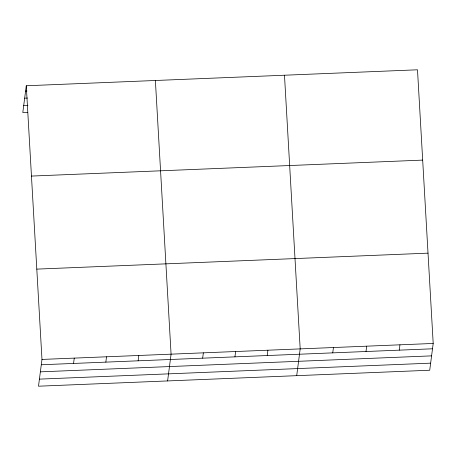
<?xml version="1.0" encoding="UTF-8"?>
<svg xmlns="http://www.w3.org/2000/svg" width="456" height="456" viewBox="0 0 456 456"><rect width="100%" height="100%" fill="white"/><g stroke="black" fill="none" stroke-linecap="round" stroke-linejoin="round"><path stroke-width="0.68" d="M26.277 85.762L41.98 359.431L38.503 386.203L429.723 370.238L433.2 343.459L417.496 69.796L26.277 85.762L22.8 112.541L27.713 112.336M73.564 363.443L74.254 358.114M105.838 362.127L106.533 356.797M138.117 360.81L138.806 355.475M167.603 380.937L171.08 354.158L155.382 80.495M202.663 358.171L203.359 352.841M234.943 356.854L235.632 351.525M267.216 355.537L267.911 350.208M296.708 375.664L300.185 348.891L284.481 75.223M332.749 352.864L333.439 347.535M366.003 351.508L366.692 346.178M399.257 350.151L399.946 344.822M25.587 91.092L26.989 91.035M24.664 98.171L27.474 98.057M23.718 105.461L27.93 105.29M31.458 176.073L422.678 160.107M36.799 269.12L428.019 253.154M41.98 359.431L433.2 343.459M41.285 364.76L432.51 348.794M40.367 371.839L431.587 355.868M39.421 379.13L430.641 363.158"/></g></svg>
